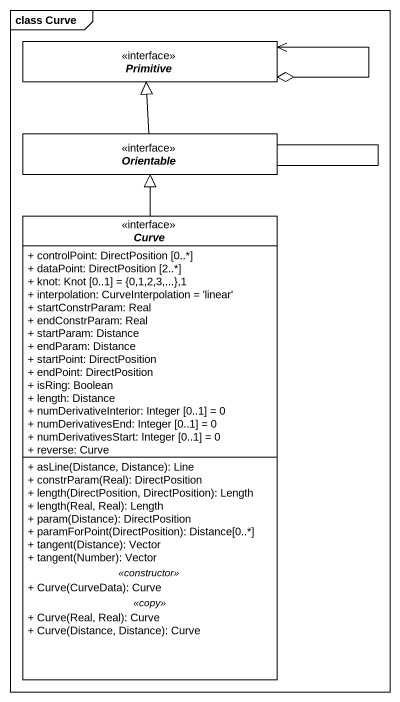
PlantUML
@startuml
mainframe class Curve
hide circle
hide empty members
skinparam classAttributeIconSize 0
interface Primitive
interface Orientable
interface Curve {
  + controlPoint: DirectPosition [0..*]
  + dataPoint: DirectPosition [2..*]
  + knot: Knot [0..1] = {0,1,2,3,...},1
  + interpolation: CurveInterpolation = 'linear'
  + startConstrParam: Real
  + endConstrParam: Real
  + startParam: Distance
  + endParam: Distance
  + startPoint: DirectPosition
  + endPoint: DirectPosition
  + isRing: Boolean
  + length: Distance
  + numDerivativeInterior: Integer [0..1] = 0
  + numDerivativesEnd: Integer [0..1] = 0
  + numDerivativesStart: Integer [0..1] = 0
  + reverse: Curve
  --
  + asLine(Distance, Distance): Line
  + constrParam(Real): DirectPosition
  + length(DirectPosition, DirectPosition): Length
  + length(Real, Real): Length
  + param(Distance): DirectPosition
  + paramForPoint(DirectPosition): Distance[0..*]
  + tangent(Distance): Vector
  + tangent(Number): Vector
  .. <<constructor>> ..
  + Curve(CurveData): Curve
  .. <<copy>> ..
  + Curve(Real, Real): Curve
  + Curve(Distance, Distance): Curve
}
Primitive o--> Primitive
Orientable -up-|> Primitive
Orientable -- Orientable
Curve -up-|> Orientable
@enduml
